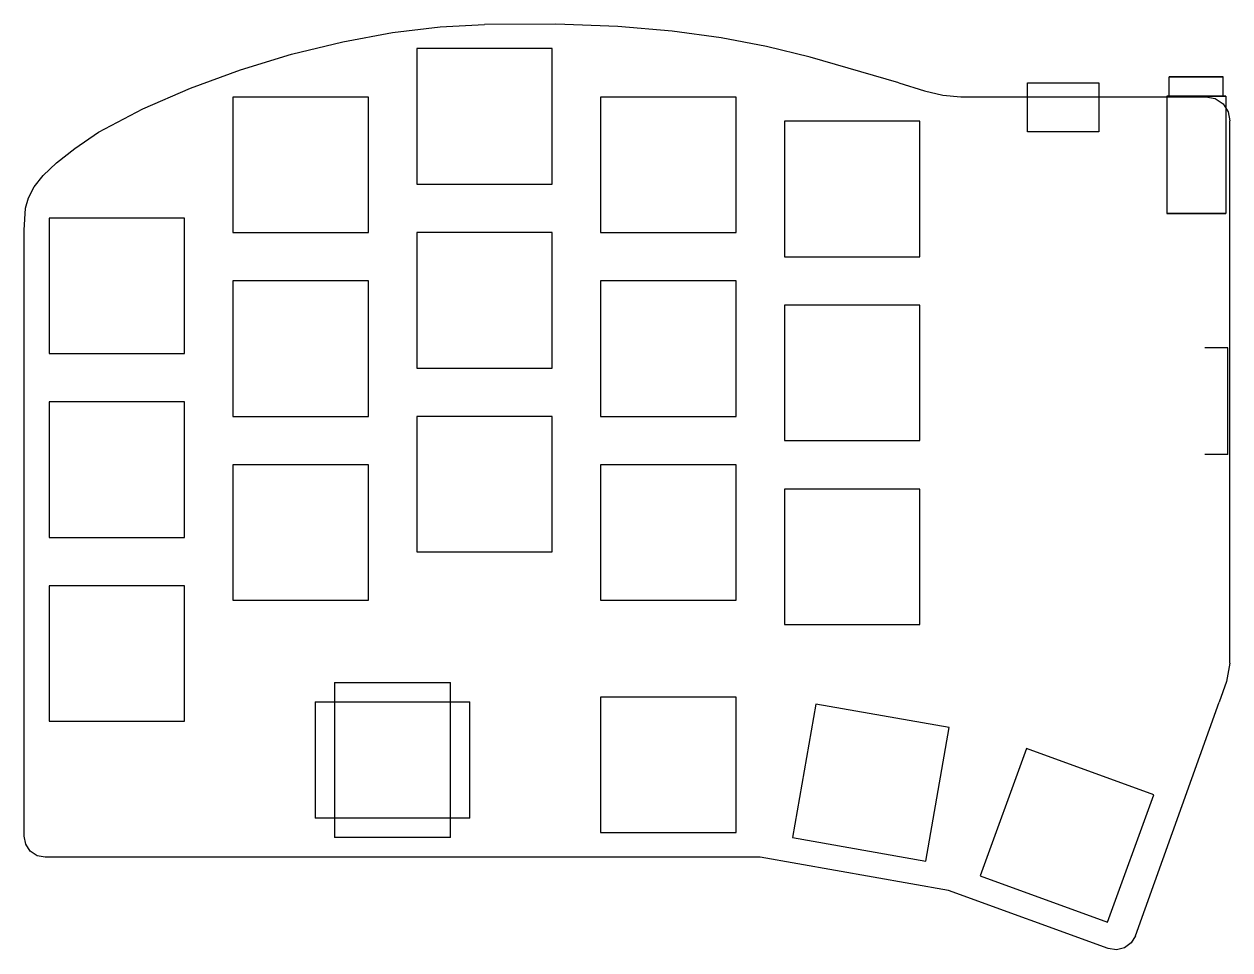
# Model space of a CAD drawing. Extents: x 0 to 125, y 0 to 96.
import ezdxf

# ---------------------------------------------------------------- set-up
doc = ezdxf.new("R2010")
doc.units = 0

msp = doc.modelspace()

# ---------------------------------------------------------------- linework, layer by layer
at = {"layer": 'Layer 1'}
for p, q in [((33.084352, 93.992165), (38.245202, 94.951189)), ((38.245202, 94.951189), (43.174135, 95.558728)), ((43.174135, 95.558728), (47.755, 95.7937)), ((55.106621, 95.823033), (47.755, 95.7937)), ((61.506655, 95.587923), (55.106621, 95.823033)), ((67.144771, 95.108724), (61.506655, 95.587923)), ((72.210638, 94.405788), (67.144771, 95.108724)), ((27.80774, 92.702738), (33.084352, 93.992165)), ((76.893925, 93.499465), (72.210638, 94.405788)), ((81.384302, 92.410108), (76.893925, 93.499465)), ((22.531518, 91.103986), (27.80774, 92.702738)), ((40.7393, 93.2913), (40.7393, 79.2913)), ((54.7393, 93.2913), (40.7393, 93.2913)), ((54.7393, 79.2913), (54.7393, 93.2913)), ((90.545, 89.7637), (81.384302, 92.410108)), ((17.371838, 89.216992), (22.531518, 91.103986)), ((90.545, 89.7637), (93.1937, 88.931225)), ((103.865, 84.6909), (103.865, 89.7709)), ((103.865, 89.7709), (111.231, 89.7709)), ((111.231, 89.7709), (111.231, 84.6909)), ((124.085, 90.3662), (118.485, 90.3662)), ((118.485, 88.3662), (118.485, 90.3662)), ((118.485, 88.3662), (118.485, 90.3662)), ((118.485, 90.3662), (124.085, 90.3662)), ((124.085, 88.3662), (124.085, 90.3662)), ((124.085, 88.3662), (124.085, 90.3662)), ((12.444855, 87.062837), (17.371838, 89.216992)), ((93.1937, 88.931225), (95.118575, 88.483084)), ((95.118575, 88.483084), (96.965, 88.3137)), ((35.7393, 88.2913), (21.7393, 88.2913)), ((21.7393, 88.2913), (21.7393, 74.2913)), ((35.7393, 74.2913), (35.7393, 88.2913)), ((59.7393, 88.2913), (59.7393, 74.2913)), ((73.7393, 88.2913), (59.7393, 88.2913)), ((73.7393, 74.2913), (73.7393, 88.2913)), ((96.965, 88.3137), (122.285, 88.3187)), ((118.235, 88.3662), (118.235, 76.2662)), ((124.335, 88.3662), (118.235, 88.3662)), ((118.235, 88.3662), (124.335, 88.3662)), ((118.235, 88.3662), (118.235, 76.2662)), ((122.285, 88.3187), (123.260125, 88.123838)), ((123.260125, 88.123838), (124.065, 87.5791)), ((124.065, 87.5791), (124.59275, 86.766937)), ((124.335, 88.3662), (124.335, 76.2662)), ((124.335, 88.3662), (124.335, 76.2662)), ((7.86672, 84.6626), (12.444855, 87.062837)), ((124.59275, 86.766937), (124.765, 85.8137)), ((78.7393, 85.7913), (78.7393, 71.7913)), ((92.7393, 85.7913), (78.7393, 85.7913)), ((92.7393, 71.7913), (92.7393, 85.7913)), ((124.745, 29.7937), (124.765, 85.8137)), ((5.397559, 82.973432), (7.86672, 84.6626)), ((111.231, 84.6909), (103.865, 84.6909)), ((3.518226, 81.496986), (5.397559, 82.973432)), ((2.149015, 80.187338), (3.518226, 81.496986)), ((1.210216, 78.998562), (2.149015, 80.187338)), ((0.622123, 77.884736), (1.210216, 78.998562)), ((40.7393, 79.2913), (54.7393, 79.2913)), ((0.305028, 76.799933), (0.622123, 77.884736)), ((0.165001, 74.5337), (0.305028, 76.799933)), ((124.335, 76.2662), (118.235, 76.2662)), ((118.235, 76.2662), (124.335, 76.2662)), ((16.7393, 75.7913), (2.73928, 75.7913)), ((2.73928, 75.7913), (2.73928, 61.7913)), ((16.7393, 61.7913), (16.7393, 75.7913)), ((0.164383, 11.9314), (0.165001, 74.5337)), ((21.7393, 74.2913), (35.7393, 74.2913)), ((54.7393, 74.2913), (40.7393, 74.2913)), ((40.7393, 74.2913), (40.7393, 60.2913)), ((54.7393, 60.2913), (54.7393, 74.2913)), ((59.7393, 74.2913), (73.7393, 74.2913)), ((78.7393, 71.7913), (92.7393, 71.7913)), ((35.7393, 69.2913), (21.7393, 69.2913)), ((21.7393, 69.2913), (21.7393, 55.2913)), ((35.7393, 55.2913), (35.7393, 69.2913)), ((73.7393, 69.2913), (59.7393, 69.2913)), ((59.7393, 69.2913), (59.7393, 55.2913)), ((73.7393, 55.2913), (73.7393, 69.2913)), ((78.7393, 66.7913), (78.7393, 52.7913)), ((92.7393, 66.7913), (78.7393, 66.7913)), ((92.7393, 52.7913), (92.7393, 66.7913)), ((124.57, 62.3737), (122.187, 62.3737)), ((124.57, 51.3737), (124.57, 62.3737)), ((2.73928, 61.7913), (16.7393, 61.7913)), ((40.7393, 60.2913), (54.7393, 60.2913)), ((2.73928, 56.7913), (2.73928, 42.7913)), ((16.7393, 56.7913), (2.73928, 56.7913)), ((16.7393, 42.7913), (16.7393, 56.7913)), ((21.7393, 55.2913), (35.7393, 55.2913)), ((40.7393, 55.2913), (40.7393, 41.2913)), ((54.7393, 55.2913), (40.7393, 55.2913)), ((54.7393, 41.2913), (54.7393, 55.2913)), ((59.7393, 55.2913), (73.7393, 55.2913)), ((78.7393, 52.7913), (92.7393, 52.7913)), ((124.57, 51.3737), (122.187, 51.3737)), ((35.7393, 50.2913), (21.7393, 50.2913)), ((21.7393, 50.2913), (21.7393, 36.2913)), ((35.7393, 36.2913), (35.7393, 50.2913)), ((59.7393, 50.2913), (59.7393, 36.2913)), ((73.7393, 50.2913), (59.7393, 50.2913)), ((73.7393, 36.2913), (73.7393, 50.2913)), ((78.7393, 47.7913), (78.7393, 33.7913)), ((92.7393, 47.7913), (78.7393, 47.7913)), ((92.7393, 33.7913), (92.7393, 47.7913)), ((2.73928, 42.7913), (16.7393, 42.7913)), ((40.7393, 41.2913), (54.7393, 41.2913)), ((16.7393, 37.7913), (2.73927, 37.7913)), ((2.73927, 37.7913), (2.73927, 23.7913)), ((16.7393, 23.7913), (16.7393, 37.7913)), ((21.7393, 36.2913), (35.7393, 36.2913)), ((59.7393, 36.2913), (73.7393, 36.2913)), ((78.7393, 33.7913), (92.7393, 33.7913)), ((124.745, 29.7937), (124.41125, 27.91495)), ((32.235, 27.7937), (44.235, 27.7937)), ((32.235, 27.7937), (32.235, 11.7937)), ((44.235, 11.7937), (44.235, 27.7937)), ((124.41125, 27.91495), (123.665, 25.7737)), ((59.7393, 26.2913), (59.7393, 12.2913)), ((73.7393, 26.2913), (59.7393, 26.2913)), ((73.7393, 12.2913), (73.7393, 26.2913)), ((30.2393, 25.7913), (46.2393, 25.7913)), ((30.2393, 25.7913), (30.2393, 13.7913)), ((46.2393, 13.7913), (46.2393, 25.7913)), ((81.9812, 25.5702), (79.5502, 11.7829)), ((95.7686, 23.1391), (81.9812, 25.5702)), ((115.017, 1.62877), (123.665, 25.7737)), ((2.73927, 23.7913), (16.7393, 23.7913)), ((93.3375, 9.35184), (95.7686, 23.1391)), ((103.76, 20.9978), (98.9718, 7.84213)), ((116.916, 16.2095), (103.76, 20.9978)), ((112.128, 3.05384), (116.916, 16.2095)), ((46.2393, 13.7913), (30.2393, 13.7913)), ((0.331058, 11.092925), (0.164383, 11.9314)), ((44.235, 11.7937), (32.235, 11.7937)), ((59.7393, 12.2913), (73.7393, 12.2913)), ((79.5502, 11.7829), (93.3375, 9.35184)), ((0.805963, 10.3821), (0.331058, 11.092925)), ((1.516767, 9.907151), (0.805963, 10.3821)), ((2.35523, 9.74043), (1.516767, 9.907151)), ((76.2101, 9.74788), (2.35523, 9.74043)), ((95.682, 6.31398), (76.2101, 9.74788)), ((98.9718, 7.84213), (112.128, 3.05384)), ((112.181, 0.307478), (95.682, 6.31398)), ((115.017, 1.62877), (114.569125, 0.890827)), ((113.0345, 0.175708), (112.181, 0.307478)), ((113.873, 0.380559), (113.0345, 0.175708)), ((114.569125, 0.890827), (113.873, 0.380559))]:
    msp.add_line(p, q, dxfattribs=at)

doc.saveas('drawing.dxf')
